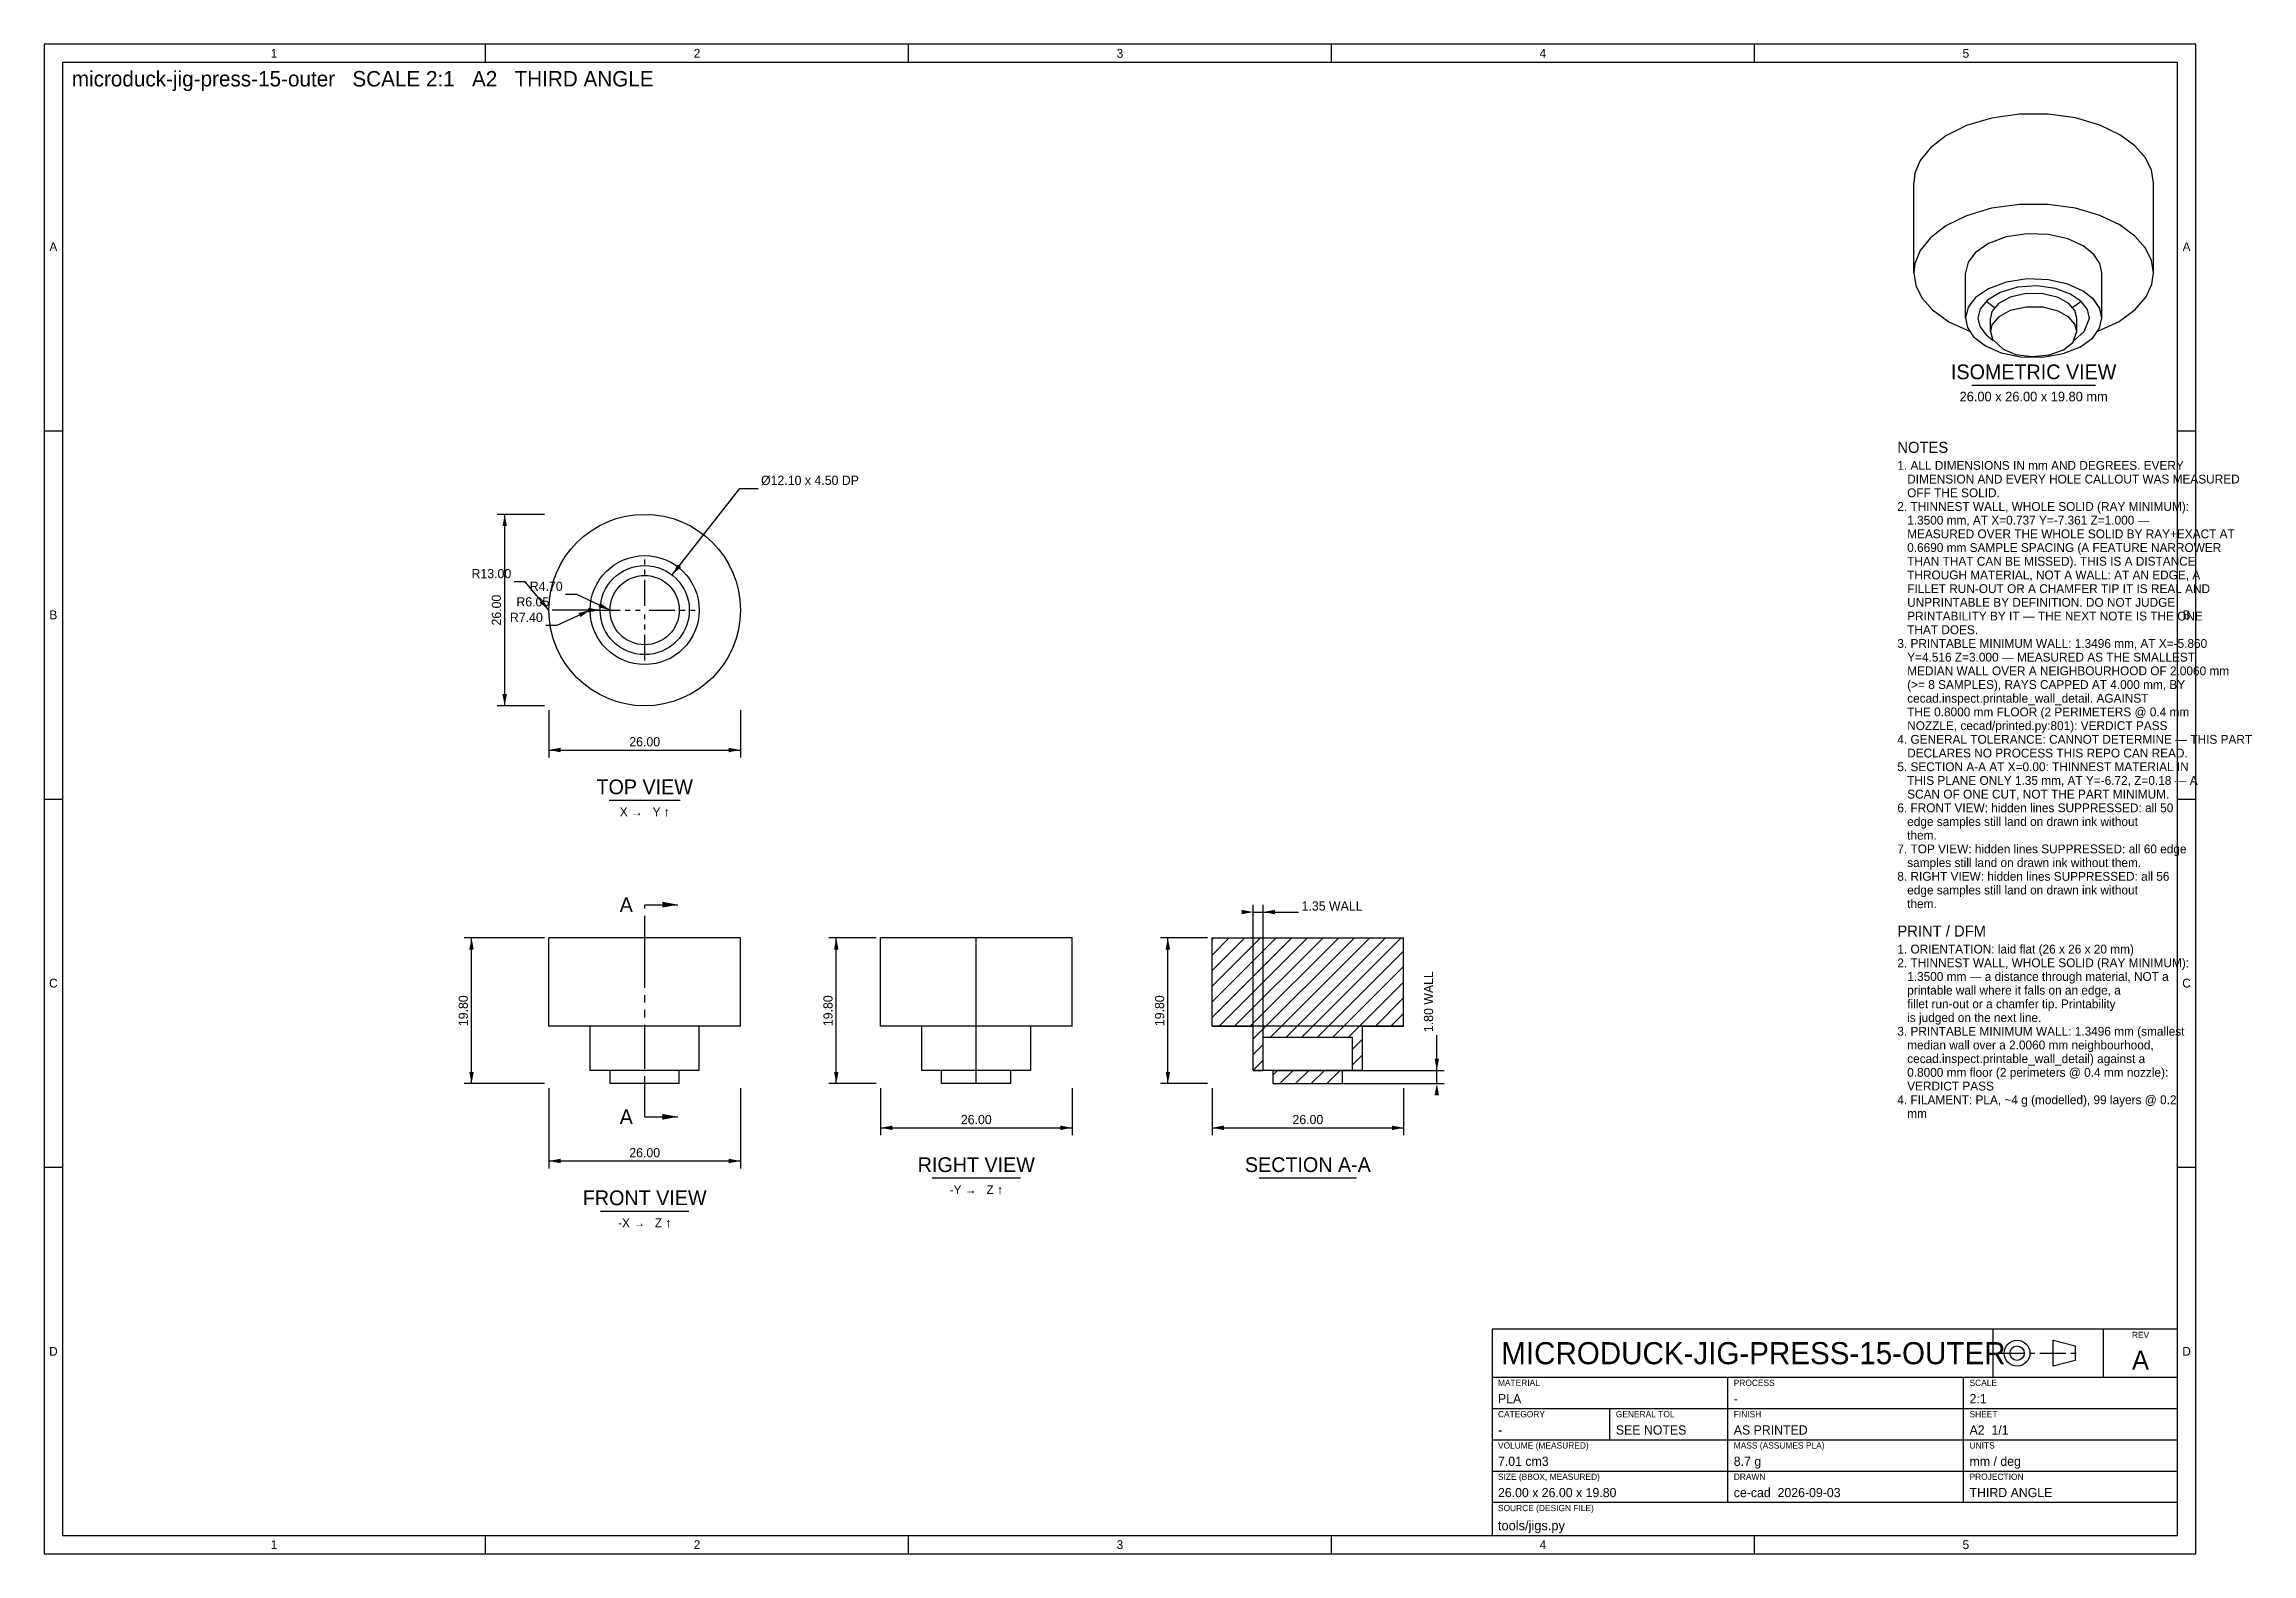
# Model space of a CAD drawing. Header units: millimetres. Extents: x 5 to 604, y 5 to 415.
import ezdxf
from ezdxf.enums import TextEntityAlignment as Align

# ---------------------------------------------------------------- set-up
doc = ezdxf.new("R2010")
doc.units = ezdxf.units.MM
doc.linetypes.add('CENTER', pattern=[11.2, 7, -1.4, 1.4, -1.4])
doc.linetypes.add('PHANTOM', pattern=[21, 11, -2, 2, -2, 2, -2])
for name, color, linetype in [('CENTER', 4, 'CENTER'), ('CUT', 1, 'PHANTOM'), ('CUTTHIN', 1, 'PHANTOM'), ('DIM', 3, 'CONTINUOUS'), ('FRAME', 7, 'CONTINUOUS'), ('HATCH', 5, 'CONTINUOUS'), ('SECTION', 7, 'CONTINUOUS'), ('TEXT', 3, 'CONTINUOUS'), ('TITLE', 7, 'CONTINUOUS'), ('VISIBLE', 7, 'CONTINUOUS')]:
    doc.layers.add(name, color=color, linetype=linetype)

msp = doc.modelspace()

# ---------------------------------------------------------------- linework, layer by layer
at = {"layer": 'CENTER'}
for p, q in [((168, 262.5), (168, 275)), ((154.3, 261.3), (166.8, 261.3)), ((168, 247.6), (168, 260.1)), ((169.2, 261.3), (181.7, 261.3)), ((535.5, 59.5), (557.75, 59.5))]:
    msp.add_line(p, q, dxfattribs=at)
at = {"layer": 'CUT'}
for p, q in [((168, 167.3), (168, 181.3)), ((168, 181.3), (177, 181.3)), ((168, 123.7), (168, 137.7)), ((168, 123.7), (177, 123.7))]:
    msp.add_line(p, q, dxfattribs=at)
for points in [[(177, 181.3), (172.8, 182.098), (172.8, 180.502)], [(177, 123.7), (172.8, 124.498), (172.8, 122.902)]]:
    msp.add_solid(points, dxfattribs=at)
at = {"layer": 'CUTTHIN'}
msp.add_line((168, 137.7), (168, 167.3), dxfattribs=at)
at = {"layer": 'DIM'}
for p, q in [((175.449504, 270.83493), (193.782426, 294.3)), ((193.782426, 294.3), (198.782426, 294.3)), ((140.8, 287.3), (128, 287.3)), ((130, 235.3), (130, 287.3)), ((135.572124, 268.960444), (132.572124, 268.960444)), ((142, 261.3), (135.572124, 268.960444)), ((149.536922, 265.526183), (146.536922, 265.526183)), ((158.6, 261.3), (149.536922, 265.526183)), ((145.9, 261.3), (142.9, 261.3)), ((153.2, 261.3), (144.136922, 257.073817)), ((155.9, 261.3), (145.9, 261.3)), ((144.136922, 257.073817), (141.136922, 257.073817)), ((140.8, 235.3), (128, 235.3)), ((142, 234.1), (142, 221.3)), ((194, 234.1), (194, 221.3)), ((142, 223.3), (194, 223.3)), ((333.2, 137.860002), (333.2, 181.3)), ((335.9, 137.860002), (335.9, 181.3)), ((333.2, 179.3), (335.9, 179.3)), ((335.9, 179.3), (345.5, 179.3)), ((140.8, 172.3), (119, 172.3)), ((121, 132.7), (121, 172.3)), ((230.8, 172.3), (218, 172.3)), ((220, 132.7), (220, 172.3)), ((320.8, 172.3), (308, 172.3)), ((310, 132.7), (310, 172.3)), ((383, 136.3), (383, 145.9)), ((140.8, 132.7), (119, 132.7)), ((230.8, 132.7), (218, 132.7)), ((320.8, 132.7), (308, 132.7)), ((345.516667, 136.3), (385, 136.3)), ((345.516667, 132.7), (385, 132.7)), ((383, 132.7), (383, 136.3)), ((142, 131.5), (142, 109.7)), ((194, 131.5), (194, 109.7)), ((232, 131.5), (232, 118.7)), ((284, 131.5), (284, 118.7)), ((322, 131.5), (322, 118.7)), ((374, 131.5), (374, 118.7)), ((232, 120.7), (284, 120.7)), ((322, 120.7), (374, 120.7)), ((142, 111.7), (194, 111.7))]:
    msp.add_line(p, q, dxfattribs=at)
for points in [[(130, 287.3), (129.392, 284.1), (130.608, 284.1)], [(175.449504, 270.83493), (177.898731, 272.982242), (176.94051, 273.730887)], [(142, 261.3), (140.408835, 264.142157), (139.477325, 263.360527)], [(153.2, 261.3), (150.042863, 260.498657), (150.556767, 259.396586)], [(155.9, 261.3), (152.7, 261.908), (152.7, 260.692)], [(158.6, 261.3), (155.956767, 263.203414), (155.442863, 262.101343)], [(130, 235.3), (130.608, 238.5), (129.392, 238.5)], [(142, 223.3), (145.2, 222.692), (145.2, 223.908)], [(194, 223.3), (190.8, 223.908), (190.8, 222.692)], [(333.2, 179.3), (330, 179.908), (330, 178.692)], [(335.9, 179.3), (339.1, 178.692), (339.1, 179.908)], [(121, 172.3), (120.392, 169.1), (121.608, 169.1)], [(220, 172.3), (219.392, 169.1), (220.608, 169.1)], [(310, 172.3), (309.392, 169.1), (310.608, 169.1)], [(383, 136.3), (383.608, 139.5), (382.392, 139.5)], [(121, 132.7), (121.608, 135.9), (120.392, 135.9)], [(220, 132.7), (220.608, 135.9), (219.392, 135.9)], [(310, 132.7), (310.608, 135.9), (309.392, 135.9)], [(383, 132.7), (382.392, 129.5), (383.608, 129.5)], [(232, 120.7), (235.2, 120.092), (235.2, 121.308)], [(284, 120.7), (280.8, 121.308), (280.8, 120.092)], [(322, 120.7), (325.2, 120.092), (325.2, 121.308)], [(374, 120.7), (370.8, 121.308), (370.8, 120.092)], [(142, 111.7), (145.2, 111.092), (145.2, 112.308)], [(194, 111.7), (190.8, 112.308), (190.8, 111.092)]]:
    msp.add_solid(points, dxfattribs=at)
at = {"layer": 'FRAME'}
for p, q in [((584, 410), (10, 410)), ((10, 410), (10, 10)), ((584, 10), (584, 410)), ((584, 66), (398, 66)), ((398, 66), (398, 10)), ((584, 10), (584, 66)), ((10, 10), (584, 10)), ((398, 10), (584, 10))]:
    msp.add_line(p, q, dxfattribs=at)
at = {"layer": 'HATCH'}
for p, q in [((322, 150.654332), (343.645668, 172.3)), ((322, 154.896972), (339.403028, 172.3)), ((322, 159.139613), (335.160387, 172.3)), ((322, 163.382254), (330.917746, 172.3)), ((322, 167.624895), (326.675105, 172.3)), ((322, 171.867535), (322.432465, 172.3)), ((323.888309, 148.3), (347.888309, 172.3)), ((328.13095, 148.3), (352.13095, 172.3)), ((332.37359, 148.3), (356.37359, 172.3)), ((333.2, 144.883769), (360.616231, 172.3)), ((337.848872, 145.29), (364.858872, 172.3)), ((342.091512, 145.29), (369.101512, 172.3)), ((346.334153, 145.29), (373.344153, 172.3)), ((350.576794, 145.29), (374, 168.713206)), ((354.819434, 145.29), (374, 164.470566)), ((359.062075, 145.29), (374, 160.227925)), ((366.314716, 148.3), (374, 155.985284)), ((370.557356, 148.3), (374, 151.742644)), ((360.1, 142.085284), (362.8, 144.785284)), ((333.2, 140.641128), (335.9, 143.341128)), ((333.2, 136.398488), (335.9, 139.098488)), ((360.1, 137.842644), (362.8, 140.542644)), ((338.6, 135.113206), (339.786794, 136.3)), ((340.429434, 132.7), (344.029434, 136.3)), ((344.672075, 132.7), (348.272075, 136.3)), ((348.914716, 132.7), (352.514716, 136.3)), ((353.157356, 132.7), (356.757356, 136.3)), ((357.399997, 132.7), (357.4, 132.700003)), ((362.799997, 136.3), (362.8, 136.300003))]:
    msp.add_line(p, q, dxfattribs=at)
at = {"layer": 'SECTION'}
for p, q in [((322, 148.3), (322, 172.3)), ((322, 172.3), (374, 172.3)), ((374, 148.3), (374, 172.3)), ((322, 148.3), (333.2, 148.3)), ((333.2, 136.3), (333.2, 148.3)), ((335.9, 145.29), (360.1, 145.29)), ((335.9, 136.3), (335.9, 145.29)), ((360.1, 136.3), (360.1, 145.29)), ((362.8, 148.3), (374, 148.3)), ((362.8, 136.3), (362.8, 148.3)), ((333.2, 136.3), (335.9, 136.3)), ((338.6, 132.7), (338.6, 136.3)), ((338.6, 136.3), (357.4, 136.3)), ((338.6, 132.7), (357.4, 132.7)), ((357.4, 132.7), (357.4, 136.3)), ((360.1, 136.3), (362.8, 136.3))]:
    msp.add_line(p, q, dxfattribs=at)
at = {"layer": 'TEXT'}
for p, q in [((528.2, 322.4), (561.8, 322.4)), ((158.4, 209.7), (177.6, 209.7)), ((246, 107.1), (270, 107.1)), ((334.8, 107.1), (361.2, 107.1)), ((156, 98.1), (180, 98.1))]:
    msp.add_line(p, q, dxfattribs=at)
at = {"layer": 'TITLE'}
for p, q in [((589, 415), (5, 415)), ((5, 415), (5, 5)), ((124.8, 410), (124.8, 415)), ((239.6, 410), (239.6, 415)), ((354.4, 410), (354.4, 415)), ((469.2, 410), (469.2, 415)), ((589, 5), (589, 415)), ((5, 310), (10, 310)), ((584, 310), (589, 310)), ((5, 210), (10, 210)), ((584, 210), (589, 210)), ((5, 110), (10, 110)), ((584, 110), (589, 110)), ((534, 53), (534, 66)), ((564, 53), (564, 66)), ((550.3, 56), (550.3, 63)), ((550.3, 63), (556.25, 61.46)), ((556.25, 61.46), (556.25, 57.54)), ((556.25, 57.54), (550.3, 56)), ((398, 53), (584, 53)), ((462, 19), (462, 53)), ((526, 19), (526, 53)), ((398, 44.5), (584, 44.5)), ((430, 36), (430, 44.5)), ((398, 36), (584, 36)), ((398, 27.5), (584, 27.5)), ((398, 19), (584, 19)), ((124.8, 5), (124.8, 10)), ((239.6, 5), (239.6, 10)), ((354.4, 5), (354.4, 10)), ((469.2, 5), (469.2, 10)), ((5, 5), (589, 5))]:
    msp.add_line(p, q, dxfattribs=at)
for radius in [3.5, 1.96]:
    msp.add_circle((540.5, 59.5), radius, dxfattribs=at)
at = {"layer": 'VISIBLE'}
for p, q in [((541.134621, 396), (533.554286, 394.931629)), ((548.936858, 395.995013), (541.134621, 396)), ((556.375907, 394.946733), (548.936858, 395.995013)), ((521.159102, 390.125923), (516.977382, 386.882434)), ((526.755915, 392.899689), (521.159102, 390.125923)), ((533.554286, 394.931629), (526.755915, 392.899689)), ((562.96108, 393.009196), (556.375907, 394.946733)), ((568.374717, 390.410123), (562.96108, 393.009196)), ((572.488455, 387.387991), (568.374717, 390.410123)), ((516.977382, 386.882434), (514.224943, 383.420695)), ((575.322929, 384.137895), (572.488455, 387.387991)), ((576.972027, 380.78013), (575.322929, 384.137895)), ((512.786847, 379.917072), (512.483771, 377.359864)), ((514.224943, 383.420695), (512.786847, 379.917072)), ((577.516229, 377.359864), (576.972027, 380.78013)), ((512.483771, 352.852735), (512.483771, 377.359864)), ((577.516229, 352.852735), (577.516229, 377.359864)), ((521.159102, 365.618794), (516.977382, 362.375305)), ((526.755915, 368.39256), (521.159102, 365.618794)), ((533.554286, 370.4245), (526.755915, 368.39256)), ((541.134621, 371.492871), (533.554286, 370.4245)), ((548.936858, 371.487884), (541.134621, 371.492871)), ((556.375907, 370.439604), (548.936858, 371.487884)), ((562.96108, 368.502067), (556.375907, 370.439604)), ((568.374717, 365.902994), (562.96108, 368.502067)), ((572.488455, 362.880862), (568.374717, 365.902994)), ((516.977382, 362.375305), (514.224943, 358.913566)), ((532.703137, 360.839788), (529.232361, 358.449564)), ((537.517977, 362.627042), (532.703137, 360.839788)), ((543.206434, 363.488759), (537.517977, 362.627042)), ((549.038661, 363.281559), (543.206434, 363.488759)), ((554.28071, 362.098641), (549.038661, 363.281559)), ((558.4323, 360.204951), (554.28071, 362.098641)), ((561.310343, 357.90462), (558.4323, 360.204951)), ((575.322929, 359.630766), (572.488455, 362.880862)), ((576.972027, 356.273001), (575.322929, 359.630766)), ((512.786847, 355.409943), (512.483771, 352.852735)), ((514.224943, 358.913566), (512.786847, 355.409943)), ((527.21335, 355.809478), (526.490762, 352.852735)), ((529.232361, 358.449564), (527.21335, 355.809478)), ((562.966187, 355.422301), (561.310343, 357.90462)), ((563.509238, 352.852735), (562.966187, 355.422301)), ((577.516229, 352.852735), (576.972027, 356.273001)), ((512.483771, 352.852735), (513.027973, 349.43247)), ((513.027973, 349.43247), (514.677071, 346.074704)), ((526.490762, 340.599171), (526.490762, 352.852735)), ((532.703137, 348.586224), (529.232361, 346.195999)), ((535.912106, 347.584974), (532.481925, 345.508073)), ((537.517977, 350.373478), (532.703137, 348.586224)), ((540.587903, 348.956354), (535.912106, 347.584974)), ((543.206434, 351.235195), (537.517977, 350.373478)), ((545.868046, 349.321568), (540.587903, 348.956354)), ((549.038661, 351.027995), (543.206434, 351.235195)), ((550.913545, 348.64123), (545.868046, 349.321568)), ((554.28071, 349.845077), (549.038661, 351.027995)), ((555.040881, 347.135604), (550.913545, 348.64123)), ((558.4323, 347.951386), (554.28071, 349.845077)), ((561.310343, 345.651055), (558.4323, 347.951386)), ((563.509238, 340.599171), (563.509238, 352.852735)), ((575.498091, 346.341934), (577.096675, 349.84671)), ((577.096675, 349.84671), (577.516229, 352.852735)), ((514.677071, 346.074704), (517.511545, 342.824608)), ((517.511545, 342.824608), (522.007554, 339.57804)), ((527.21335, 343.555913), (526.490762, 340.599171)), ((529.232361, 346.195999), (527.21335, 343.555913)), ((530.512899, 343.123589), (529.867447, 340.599171)), ((532.481925, 345.508073), (530.512899, 343.123589)), ((532.124039, 345.189152), (534.299669, 343.601294)), ((533.679308, 342.428775), (533.244133, 340.599171)), ((535.421114, 344.533861), (533.679308, 342.428775)), ((534.299669, 343.601294), (534.405577, 343.540748)), ((534.299669, 343.410063), (534.299669, 343.601294)), ((538.629862, 346.303606), (535.421114, 344.533861)), ((538.629862, 342.627537), (535.421114, 340.857792)), ((542.968732, 347.284338), (538.629862, 346.303606)), ((542.968732, 343.608268), (538.629862, 342.627537)), ((547.611482, 347.216839), (542.968732, 347.284338)), ((547.611482, 343.540769), (542.968732, 343.608268)), ((551.653816, 346.19462), (547.611482, 347.216839)), ((551.653816, 342.51855), (547.611482, 343.540769)), ((554.552266, 344.555374), (551.653816, 346.19462)), ((554.552266, 340.879304), (551.653816, 342.51855)), ((556.21435, 342.635408), (554.552266, 344.555374)), ((557.93147, 345.136837), (555.040881, 347.135604)), ((555.594423, 343.540748), (557.875961, 345.189152)), ((556.755867, 340.599171), (556.21435, 342.635408)), ((559.590098, 342.917445), (557.93147, 345.136837)), ((560.132553, 340.599171), (559.590098, 342.917445)), ((562.966187, 343.168736), (561.310343, 345.651055)), ((563.509238, 340.599171), (562.966187, 343.168736)), ((568.198571, 339.698123), (572.566655, 342.896419)), ((572.566655, 342.896419), (575.498091, 346.341934)), ((522.007554, 339.57804), (527.569188, 337.004792)), ((526.490762, 340.599171), (527.033813, 338.029606)), ((527.033813, 338.029606), (528.689657, 335.547286)), ((529.867447, 340.599171), (530.409902, 338.280896)), ((530.409902, 338.280896), (532.06853, 336.061505)), ((532.06853, 336.061505), (533.926286, 334.644704)), ((533.244133, 336.923102), (533.244133, 340.599171)), ((533.679308, 338.752706), (533.244133, 336.923102)), ((533.244133, 336.923102), (533.78565, 334.886865)), ((535.421114, 340.857792), (533.679308, 338.752706)), ((556.21435, 338.959338), (554.552266, 340.879304)), ((555.598774, 333.986754), (556.755867, 336.923102)), ((556.073714, 334.644704), (558.733693, 336.930392)), ((556.755867, 336.923102), (556.21435, 338.959338)), ((556.755867, 336.923102), (556.755867, 340.599171)), ((558.733693, 336.930392), (560.132553, 340.599171)), ((561.023641, 335.250189), (562.908654, 337.899047)), ((562.430812, 337.004792), (568.198571, 339.698123)), ((562.908654, 337.899047), (563.509238, 340.599171)), ((528.689657, 335.547286), (531.911992, 333.042806)), ((531.911992, 333.042806), (536.181169, 331.20378)), ((533.78565, 334.886865), (536.687346, 332.123789)), ((536.181169, 331.20378), (541.506588, 330.104919)), ((536.687346, 332.123789), (540.173766, 330.73419)), ((540.173766, 330.73419), (544.602648, 330.139727)), ((541.506588, 330.104919), (547.358945, 330)), ((544.602648, 330.139727), (549.219599, 330.588135)), ((547.358945, 330), (552.992707, 330.960559)), ((549.219599, 330.588135), (553.092347, 331.99988)), ((552.992707, 330.960559), (557.693162, 332.821521)), ((553.092347, 331.99988), (555.598774, 333.986754)), ((557.693162, 332.821521), (561.023641, 335.250189)), ((194, 172.3), (142, 172.3)), ((142, 148.3), (142, 172.3)), ((194, 148.3), (194, 172.3)), ((258, 172.3), (232, 172.3)), ((232, 148.3), (232, 172.3)), ((284, 172.3), (258, 172.3)), ((258, 148.3), (258, 172.3)), ((284, 148.3), (284, 172.3)), ((194, 148.3), (142, 148.3)), ((153.2, 136.3), (153.2, 148.3)), ((182.8, 136.3), (182.8, 148.3)), ((258, 148.3), (232, 148.3)), ((243.2, 136.3), (243.2, 148.3)), ((284, 148.3), (258, 148.3)), ((258, 136.3), (258, 148.3)), ((272.8, 136.3), (272.8, 148.3)), ((374, 148.3), (322, 148.3)), ((182.8, 136.3), (153.2, 136.3)), ((158.6, 132.7), (158.6, 136.3)), ((177.4, 132.7), (158.6, 132.7)), ((177.4, 132.7), (177.4, 136.3)), ((258, 136.3), (243.2, 136.3)), ((248.6, 132.7), (248.6, 136.3)), ((258, 132.7), (248.6, 132.7)), ((272.8, 136.3), (258, 136.3)), ((258, 132.7), (258, 136.3)), ((267.4, 132.7), (258, 132.7)), ((267.4, 132.7), (267.4, 136.3)), ((362.8, 136.3), (333.2, 136.3))]:
    msp.add_line(p, q, dxfattribs=at)
for radius in [26, 14.8, 12.1, 9.4]:
    msp.add_circle((168, 261.3), radius, dxfattribs=at)

# ---------------------------------------------------------------- texts
at = {"layer": 'TEXT'}
for s, height, p in [('microduck-jig-press-15-outer   SCALE 2:1   A2   THIRD ANGLE', 4.2, (12.5, 403.5)), ('NOTES', 3, (508, 304)), ('1. ALL DIMENSIONS IN mm AND DEGREES. EVERY', 2.4, (508, 299.4)), ('Ø12.10 x 4.50 DP', 2.5, (199.582426, 295.3)), ('   OFF THE SOLID.', 2.4, (508, 291.96)), ('   DIMENSION AND EVERY HOLE CALLOUT WAS MEASURED', 2.4, (508, 295.68)), ('2. THINNEST WALL, WHOLE SOLID (RAY MINIMUM):', 2.4, (508, 288.24)), ('   1.3500 mm, AT X=0.737 Y=-7.361 Z=1.000 —', 2.4, (508, 284.52)), ('   MEASURED OVER THE WHOLE SOLID BY RAY+EXACT AT', 2.4, (508, 280.8)), ('   THAN THAT CAN BE MISSED). THIS IS A DISTANCE', 2.4, (508, 273.36)), ('   0.6690 mm SAMPLE SPACING (A FEATURE NARROWER', 2.4, (508, 277.08)), ('   THROUGH MATERIAL, NOT A WALL: AT AN EDGE, A', 2.4, (508, 269.64)), ('   UNPRINTABLE BY DEFINITION. DO NOT JUDGE', 2.4, (508, 262.2)), ('   FILLET RUN-OUT OR A CHAMFER TIP IT IS REAL AND', 2.4, (508, 265.92)), ('   PRINTABILITY BY IT — THE NEXT NOTE IS THE ONE', 2.4, (508, 258.48)), ('3. PRINTABLE MINIMUM WALL: 1.3496 mm, AT X=-5.860', 2.4, (508, 251.04)), ('   THAT DOES.', 2.4, (508, 254.76)), ('   Y=4.516 Z=3.000 — MEASURED AS THE SMALLEST', 2.4, (508, 247.32)), ('   MEDIAN WALL OVER A NEIGHBOURHOOD OF 2.0060 mm', 2.4, (508, 243.6)), ('   (>= 8 SAMPLES), RAYS CAPPED AT 4.000 mm, BY', 2.4, (508, 239.88)), ('   THE 0.8000 mm FLOOR (2 PERIMETERS @ 0.4 mm', 2.4, (508, 232.44)), ('   cecad.inspect.printable_wall_detail. AGAINST', 2.4, (508, 236.16)), ('   NOZZLE, cecad/printed.py:801): VERDICT PASS', 2.4, (508, 228.72)), ('4. GENERAL TOLERANCE: CANNOT DETERMINE — THIS PART', 2.4, (508, 225)), ('   DECLARES NO PROCESS THIS REPO CAN READ.', 2.4, (508, 221.28)), ('5. SECTION A-A AT X=0.00: THINNEST MATERIAL IN', 2.4, (508, 217.56)), ('   THIS PLANE ONLY 1.35 mm, AT Y=-6.72, Z=0.18 — A', 2.4, (508, 213.84)), ('   SCAN OF ONE CUT, NOT THE PART MINIMUM.', 2.4, (508, 210.12)), ('6. FRONT VIEW: hidden lines SUPPRESSED: all 50', 2.4, (508, 206.4)), ('   edge samples still land on drawn ink without', 2.4, (508, 202.68)), ('7. TOP VIEW: hidden lines SUPPRESSED: all 60 edge', 2.4, (508, 195.24)), ('   them.', 2.4, (508, 198.96)), ('   samples still land on drawn ink without them.', 2.4, (508, 191.52)), ('8. RIGHT VIEW: hidden lines SUPPRESSED: all 56', 2.4, (508, 187.8)), ('   edge samples still land on drawn ink without', 2.4, (508, 184.08)), ('1.35 WALL', 2.5, (346.3, 179.7)), ('   them.', 2.4, (508, 180.36)), ('PRINT / DFM', 3, (508, 172.64)), ('1. ORIENTATION: laid flat (26 x 26 x 20 mm)', 2.4, (508, 168.04)), ('2. THINNEST WALL, WHOLE SOLID (RAY MINIMUM):', 2.4, (508, 164.32)), ('   1.3500 mm — a distance through material, NOT a', 2.4, (508, 160.6)), ('   printable wall where it falls on an edge, a', 2.4, (508, 156.88)), ('   fillet run-out or a chamfer tip. Printability', 2.4, (508, 153.16)), ('   is judged on the next line.', 2.4, (508, 149.44)), ('3. PRINTABLE MINIMUM WALL: 1.3496 mm (smallest', 2.4, (508, 145.72)), ('   median wall over a 2.0060 mm neighbourhood,', 2.4, (508, 142)), ('   cecad.inspect.printable_wall_detail) against a', 2.4, (508, 138.28)), ('   VERDICT PASS', 2.4, (508, 130.84)), ('   0.8000 mm floor (2 perimeters @ 0.4 mm nozzle):', 2.4, (508, 134.56)), ('4. FILAMENT: PLA, ~4 g (modelled), 99 layers @ 0.2', 2.4, (508, 127.12)), ('   mm', 2.4, (508, 123.4)), ('PLA', 2.5, (399.6, 45.9)), ('2:1', 2.5, (527.6, 45.9)), ('-', 2.5, (463.6, 45.9)), ('-', 2.5, (399.6, 37.4)), ('SEE NOTES', 2.5, (431.6, 37.4)), ('AS PRINTED', 2.5, (463.6, 37.4)), ('A2  1/1', 2.5, (527.6, 37.4)), ('7.01 cm3', 2.5, (399.6, 28.9)), ('8.7 g', 2.5, (463.6, 28.9)), ('mm / deg', 2.5, (527.6, 28.9)), ('26.00 x 26.00 x 19.80', 2.5, (399.6, 20.4)), ('ce-cad  2026-09-03', 2.5, (463.6, 20.4)), ('THIRD ANGLE', 2.5, (527.6, 20.4)), ('tools/jigs.py', 2.6, (399.6, 11.4))]:
    msp.add_text(s, height=height, dxfattribs=at).set_placement(p)
for s, height, p in [('ISOMETRIC VIEW', 4, (545, 324)), ('26.00 x 26.00 x 19.80 mm', 2.6, (545, 318)), ('26.00', 2.5, (168, 224.3)), ('TOP VIEW', 4, (168, 211.3)), ('X →   Y ↑', 2.4, (168, 205.3)), ('26.00', 2.5, (258, 121.7)), ('26.00', 2.5, (348, 121.7)), ('26.00', 2.5, (168, 112.7)), ('RIGHT VIEW', 4, (258, 108.7)), ('SECTION A-A', 4, (348, 108.7)), ('FRONT VIEW', 4, (168, 99.7)), ('-Y →   Z ↑', 2.4, (258, 102.7)), ('-X →   Z ↑', 2.4, (168, 93.7)), ('A', 5.2, (574, 55))]:
    msp.add_text(s, height=height, dxfattribs=at).set_placement(p, align=Align.CENTER)
for s, p in [('R13.00', (131.772124, 269.960444)), ('R6.05', (142.1, 262.3)), ('R4.70', (145.736922, 266.526183)), ('R7.40', (140.336922, 258.073817))]:
    msp.add_text(s, height=2.5, dxfattribs=at).set_placement(p, align=Align.RIGHT)
for s, p in [('26.00', (129, 261.3)), ('19.80', (120, 152.5)), ('19.80', (219, 152.5)), ('19.80', (309, 152.5))]:
    msp.add_text(s, height=2.5, rotation=90, dxfattribs=at).set_placement(p, align=Align.CENTER)
for p in [(163, 181.3), (163, 123.7)]:
    msp.add_text('A', height=4, dxfattribs=at).set_placement(p, align=Align.MIDDLE_CENTER)
msp.add_text('1.80 WALL', height=2.5, rotation=90, dxfattribs=at).set_placement((382, 146.7))
msp.add_text('MICRODUCK-JIG-PRESS-15-OUTER', height=6, dxfattribs=at).set_placement((400.5, 59.5), align=Align.MIDDLE_LEFT)
at = {"layer": 'TITLE'}
for s, p in [('1', (67.4, 412.5)), ('2', (182.2, 412.5)), ('3', (297, 412.5)), ('4', (411.8, 412.5)), ('5', (526.6, 412.5)), ('A', (7.5, 360)), ('A', (586.5, 360)), ('B', (7.5, 260)), ('B', (586.5, 260)), ('C', (7.5, 160)), ('C', (586.5, 160)), ('D', (7.5, 60)), ('D', (586.5, 60)), ('1', (67.4, 7.5)), ('2', (182.2, 7.5)), ('3', (297, 7.5)), ('4', (411.8, 7.5)), ('5', (526.6, 7.5))]:
    msp.add_text(s, height=2.4, dxfattribs=at).set_placement(p, align=Align.MIDDLE_CENTER)
msp.add_text('REV', height=1.7, dxfattribs=at).set_placement((574, 63.6), align=Align.CENTER)
for s, p in [('MATERIAL', (399.6, 50.6)), ('PROCESS', (463.6, 50.6)), ('SCALE', (527.6, 50.6)), ('CATEGORY', (399.6, 42.1)), ('GENERAL TOL', (431.6, 42.1)), ('FINISH', (463.6, 42.1)), ('SHEET', (527.6, 42.1)), ('VOLUME (MEASURED)', (399.6, 33.6)), ('MASS (ASSUMES PLA)', (463.6, 33.6)), ('UNITS', (527.6, 33.6)), ('SIZE (BBOX, MEASURED)', (399.6, 25.1)), ('DRAWN', (463.6, 25.1)), ('PROJECTION', (527.6, 25.1)), ('SOURCE (DESIGN FILE)', (399.6, 16.6))]:
    msp.add_text(s, height=1.7, dxfattribs=at).set_placement(p)

doc.saveas('drawing.dxf')
